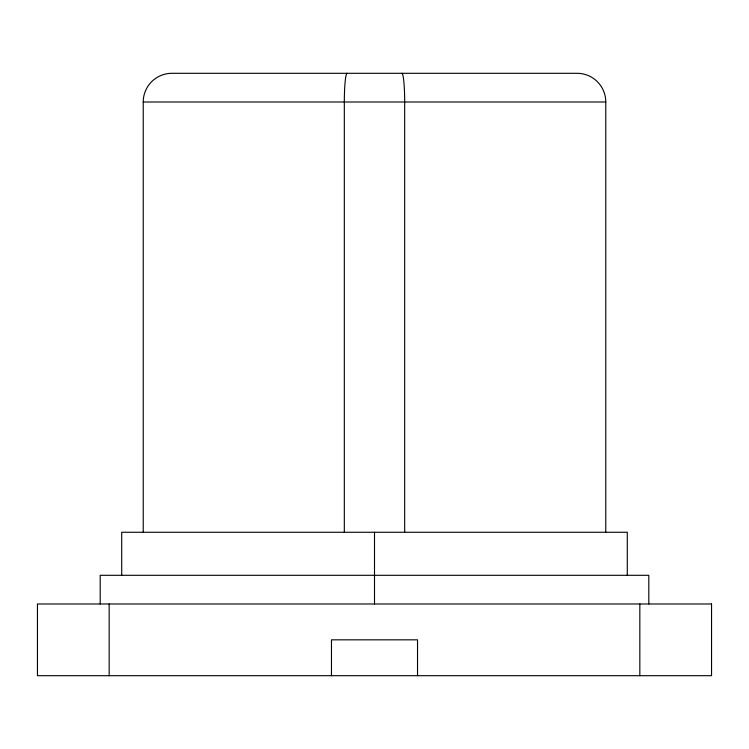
<?xml version="1.0" encoding="UTF-8"?>
<svg xmlns="http://www.w3.org/2000/svg" width="749" height="749" viewBox="0 0 749 749"><rect width="100%" height="100%" fill="white"/><g stroke="black" fill="none" stroke-linecap="round" stroke-linejoin="round"><path stroke-width="1.12" d="M143.228 532.267L143.228 101.995L605.772 101.995L605.772 532.267M648.803 603.984L648.803 575.298L100.197 575.298L100.197 603.984M639.833 603.984L639.833 675.692M627.288 575.298L627.288 532.267L121.713 532.267L121.713 575.298M417.53 675.692L417.53 639.833L331.47 639.833L331.47 675.692M404.675 532.267L404.675 101.995A28.752 2.818 -90 0 0 401.848 73.355A28.752 2.818 90 0 1 402.222 73.58M374.5 532.267L374.5 603.984M344.325 532.267L344.325 101.995A28.752 2.818 -90 0 1 347.152 73.355A28.752 2.818 90 0 0 346.778 73.58M109.167 603.984L109.167 675.692M143.218 101.995A28.696 28.677 -90 0 1 171.914 73.308L577.086 73.308A28.696 28.677 -90 0 1 605.782 101.995M711.55 603.984L37.45 603.984L37.45 675.692L711.55 675.692L711.55 603.984"/></g></svg>
